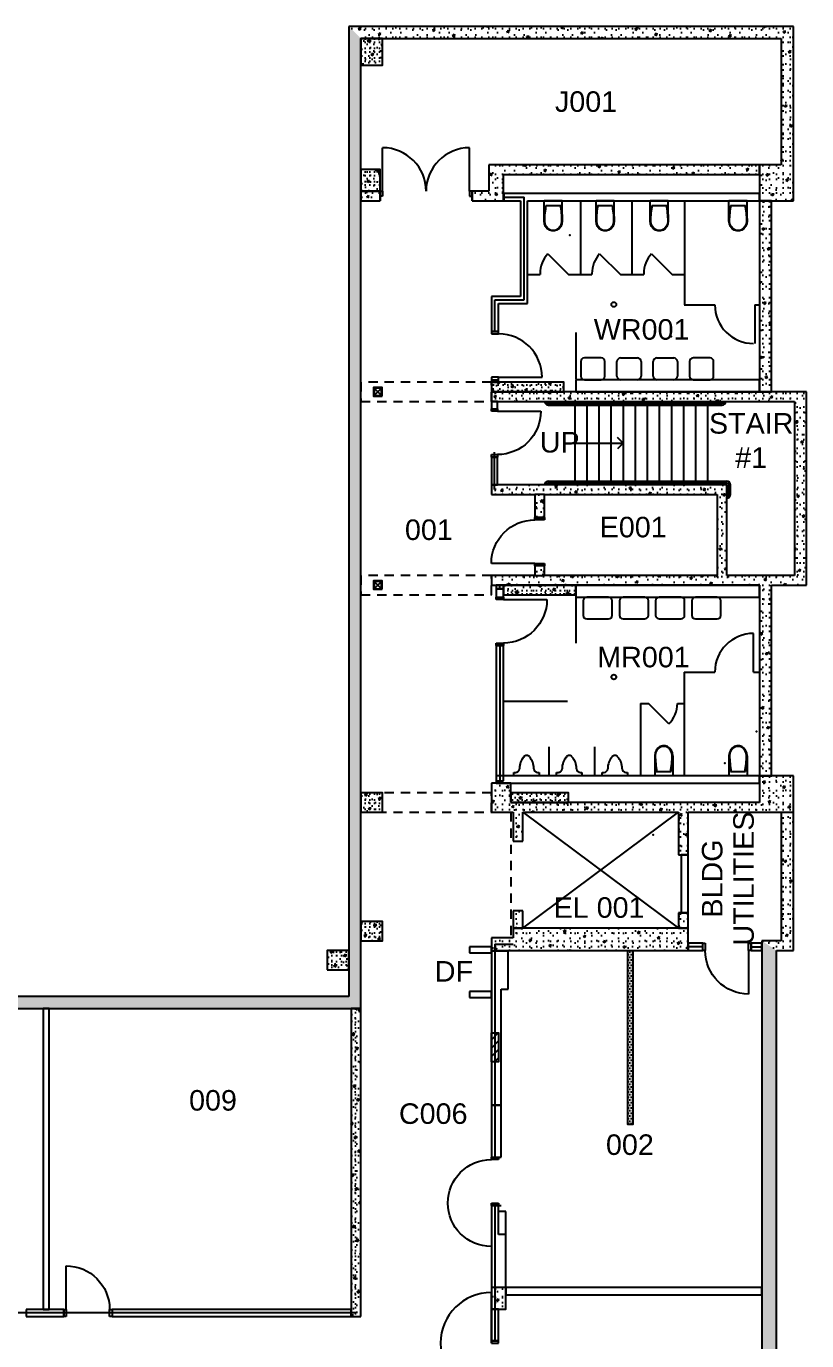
# Model space of a CAD drawing. Header units: inches. Extents: x -627 to 1539, y -487 to 1276.
# Drawn here: x 893 to 1539, y 188 to 1276 of the extents above; entities that cross this region are included whole.
import ezdxf

# ---------------------------------------------------------------- set-up
doc = ezdxf.new("R2010")
doc.units = ezdxf.units.IN
doc.header["$MEASUREMENT"] = 0
doc.linetypes.add('DASHED 2', pattern=[13.44, 7.68, -5.76])
doc.linetypes.add('HIDDEN', pattern=[5.76, 2.88, -2.88])
for name, color, linetype in [('A-DOOR', 4, 'Continuous'), ('A-DOOR-RPLC', 7, 'Continuous'), ('A-FEC', 7, 'Continuous'), ('A-FILL-RATINGS', 7, 'Continuous'), ('A-GLAZ', 3, 'Continuous'), ('A-PFLR-HRAL', 4, 'Continuous'), ('A-PFLR-NOTE', 3, 'Continuous'), ('A-PFLR-STRS', 4, 'Continuous'), ('A-ROOF-OTLN', 6, 'Continuous'), ('A-WALL', 5, 'Continuous'), ('A-WALL-PATT', 1, 'Continuous'), ('ArchiCAD', 7, 'Continuous'), ('P-PFIXT-NEW', 7, 'Continuous'), ('P-SANR-EQPM', 5, 'Continuous'), ('S-COLS', 6, 'Continuous'), ('S-COLS-NEW', 6, 'Continuous')]:
    doc.layers.add(name, color=color, linetype=linetype)
doc.styles.add('Arial', font='arial.ttf')
doc.linetypes.add('1 HR RATED', pattern='A,0,[1,BI-01.Shx,S=0.091429,R=0,X=0,Y=0],-14.4,0', length=14.4)
doc.linetypes.add('2 HR RATED', pattern='A,0,[2,BI-01.Shx,S=0.091429,R=0,X=0,Y=0],-14.4,0', length=14.4)
pattern_1 = [(45, (0, 0), (-14.4655, 14.4655), [1.9685, -9.84252]), (45, (-3.057, 11.409), (-14.4655, 14.4655), [1.9685, -9.84252]), (105, (0, 0), (19.76023, 5.29474), [1.9685, -9.84252]), (105, (8.352, 8.352), (19.76023, 5.29474), [1.9685, -9.84252]), (165, (1.392, 1.392), (5.29474, 19.76023), [1.9685, -9.84252]), (165, (9.744, 9.744), (5.29474, 19.76023), [1.9685, -9.84252]), (45, (-1.392, 1.392), (-2.783885, 2.783885), [0, -3.937008, 0, -5.905512]), (90, (-3e-16, 2.784), (-3.937008, 0), [0, -2.952756, 0, -4.92126])]
pattern_2 = [(45, (0, 0), (-20.8303, 20.8303), [1.84252, -15.16535]), (45, (-4.402, 16.428), (-20.8303, 20.8303), [1.84252, -15.16535]), (105, (0, 0), (28.45473, 7.6244), [1.84252, -15.16535]), (105, (12.026, 12.026), (28.45473, 7.6244), [1.84252, -15.16535]), (165, (1.303, 1.303), (7.6244, 28.45473), [1.84252, -15.16535]), (165, (13.33, 13.33), (7.6244, 28.45473), [1.84252, -15.16535]), (45, (-2.0044, 2.0044), (-4.008794, 4.008794), [0, -5.669291, 0, -8.503937]), (90, (-3e-16, 4.009), (-5.669291, 0), [0, -4.251969, 0, -7.086614])]
pattern_3 = [(45, (0, 0), (-6.681324, 6.681324), []), (45, (-1.336, 1.336), (-6.681324, 6.681324), []), (45, (-2.673, 2.673), (-6.681324, 6.681324), [])]

# ---------------------------------------------------------------- blocks, each defined once
blk = doc.blocks.new('D1 Metal_67')
at = {"color": 0, "linetype": 'ByBlock'}
for p, q in [((18, 0), (18, 36)), ((-18, 0), (-20, 0)), ((-20, 0), (-20, -8)), ((-18, -8), (-18, 0)), ((20, 0), (18, 0)), ((18, 0), (18, -8)), ((20, -8), (20, 0)), ((-20, -8), (-18, -8)), ((18, -8), (20, -8))]:
    blk.add_line(p, q, dxfattribs=at)
blk.add_arc((18, 0), 36, 90, 180, dxfattribs=at)
blk = doc.blocks.new('D1 Metal_172')
at = {"color": 0, "linetype": 'ByBlock'}
for p, q in [((-18, 0), (-20, 0)), ((-20, 0), (-20, -6)), ((-18, -6), (-18, 0)), ((20, 0), (18, 0)), ((18, 0), (18, -6)), ((18, 0), (54, 0)), ((20, -6), (20, 0)), ((-20, -6), (-18, -6)), ((18, -6), (20, -6))]:
    blk.add_line(p, q, dxfattribs=at)
blk.add_arc((18, 0), 36, 0, 180, dxfattribs=at)
blk = doc.blocks.new('D1 Metal_173')
at = {"color": 0, "linetype": 'ByBlock'}
for p, q in [((18, 0), (18, 36)), ((-18, 0), (-20, 0)), ((-20, 0), (-20, -6)), ((-18, -6), (-18, 0)), ((20, 0), (18, 0)), ((18, 0), (18, -6)), ((20, -6), (20, 0)), ((-20, -6), (-18, -6)), ((18, -6), (20, -6))]:
    blk.add_line(p, q, dxfattribs=at)
blk.add_arc((18, 0), 36, 90, 180, dxfattribs=at)
blk = doc.blocks.new('D1 Metal_367')
at = {"color": 0, "linetype": 'ByBlock'}
for p, q in [((18, 0), (18, 36)), ((-18, 0), (-20, 0)), ((-20, 0), (-20, -5)), ((-18, -5), (-18, 0)), ((20, 0), (18, 0)), ((18, 0), (18, -5)), ((20, -5), (20, 0)), ((-20, -5), (-18, -5)), ((18, -5), (20, -5))]:
    blk.add_line(p, q, dxfattribs=at)
blk.add_arc((18, 0), 36, 90, 180, dxfattribs=at)
blk = doc.blocks.new('D1 Metal_243')
at = {"color": 0, "linetype": 'ByBlock'}
for p, q in [((-21, 0), (-23, 0)), ((-23, 0), (-23, -6)), ((-21, -6), (-21, 0)), ((23, 0), (21, 0)), ((21, 0), (21, -6)), ((21, 0), (63, 0)), ((23, -6), (23, 0)), ((-23, -6), (-21, -6)), ((21, -6), (23, -6))]:
    blk.add_line(p, q, dxfattribs=at)
blk.add_arc((21, 0), 42, 0, 180, dxfattribs=at)
blk = doc.blocks.new('D2 Metal_366')
at = {"color": 0, "linetype": 'ByBlock'}
for p, q in [((-36, 0), (-36, 36)), ((36, 0), (36, 36)), ((-38, 0), (-36, 0)), ((-38, -4), (-38, 0)), ((-36, 0), (-36, -4)), ((38, 0), (36, 0)), ((36, 0), (36, -4)), ((38, -4), (38, 0)), ((-36, -4), (-38, -4)), ((36, -4), (38, -4))]:
    blk.add_line(p, q, dxfattribs=at)
for centre, start, end in [((-36, 0), 0, 90), ((36, 0), 90, 180)]:
    blk.add_arc(centre, 36, start, end, dxfattribs=at)
blk = doc.blocks.new('D1 Metal_368')
at = {"color": 0, "linetype": 'ByBlock'}
for p, q in [((18, 0), (18, 36)), ((-18, 0), (-20, 0)), ((-20, 0), (-20, -6)), ((-18, -6), (-18, 0)), ((20, 0), (18, 0)), ((18, 0), (18, -6)), ((20, -6), (20, 0)), ((-20, -6), (-18, -6)), ((18, -6), (20, -6))]:
    blk.add_line(p, q, dxfattribs=at)
blk.add_arc((18, 0), 36, 90, 180, dxfattribs=at)
blk = doc.blocks.new('D1 Metal_371')
at = {"color": 0, "linetype": 'ByBlock'}
for p, q in [((18, 0), (18, 36)), ((-18, 0), (-20, 0)), ((-20, 0), (-20, -6)), ((-18, -6), (-18, 0)), ((20, 0), (18, 0)), ((18, 0), (18, -6)), ((20, -6), (20, 0)), ((-20, -6), (-18, -6)), ((18, -6), (20, -6))]:
    blk.add_line(p, q, dxfattribs=at)
blk.add_arc((18, 0), 36, 90, 180, dxfattribs=at)
blk = doc.blocks.new('D1 Metal_382')
at = {"color": 0, "linetype": 'ByBlock'}
for p, q in [((18, 0), (18, 36)), ((-18, 0), (-20, 0)), ((-20, 0), (-20, -6)), ((-18, -6), (-18, 0)), ((20, 0), (18, 0)), ((18, 0), (18, -6)), ((20, -6), (20, 0)), ((-20, -6), (-18, -6)), ((18, -6), (20, -6))]:
    blk.add_line(p, q, dxfattribs=at)
blk.add_arc((18, 0), 36, 90, 180, dxfattribs=at)
blk = doc.blocks.new('WC 1 Symb_1074')
at = {"layer": 'P-PFIXT-NEW', "color": 0, "linetype": 'ByBlock'}
for p, q in [((0, 0), (0, 15)), ((16.8, 15), (0, 15)), ((3.7, 13.7), (3.7, 1.3)), ((16.8, 0), (0, 0))]:
    blk.add_line(p, q, dxfattribs=at)
for points in [[(16.8, 15), (15.1, 15), (13.5, 14.9), (11.8, 14.8), (10.2, 14.6), (8.6, 14.5), (6.9, 14.2), (5.3, 14), (3.7, 13.7)], [(16.8, 14.5), (15.2, 14.5), (13.5, 14.4), (11.8, 14.3), (10.2, 14.1), (8.6, 14), (6.9, 13.7), (5.3, 13.5), (3.7, 13.2)], [(16.7, 0.5), (19.1, 0.8), (21.2, 1.8), (23, 3.3), (24.1, 5.3), (24.5, 7.4), (24.1, 9.6), (23, 11.6), (21.3, 13.2), (19.2, 14.2), (16.8, 14.5)], [(16.8, 0), (19.1, 0.3), (21.2, 1.2), (23, 2.6), (24.3, 4.4), (24.9, 6.4), (24.9, 8.6), (24.3, 10.6), (23, 12.4), (21.2, 13.8), (19.1, 14.7), (16.8, 15)], [(3.7, 1.8), (5.3, 1.5), (6.9, 1.3), (8.6, 1), (10.2, 0.9), (11.8, 0.7), (13.5, 0.6), (15.2, 0.5), (16.8, 0.5)], [(3.7, 1.3), (5.3, 1), (6.9, 0.8), (8.6, 0.5), (10.2, 0.4), (11.8, 0.2), (13.5, 0.1), (15.1, 0), (16.8, 0)]]:
    blk.add_lwpolyline(points, dxfattribs=at)
blk = doc.blocks.new('WC 1 Symb_1078')
at = {"layer": 'P-PFIXT-NEW', "color": 0, "linetype": 'ByBlock'}
for p, q in [((0, 0), (0, 15)), ((16.8, 15), (0, 15)), ((3.7, 13.7), (3.7, 1.3)), ((16.8, 0), (0, 0))]:
    blk.add_line(p, q, dxfattribs=at)
for points in [[(16.8, 15), (15.1, 15), (13.5, 14.9), (11.8, 14.8), (10.2, 14.6), (8.6, 14.5), (6.9, 14.2), (5.3, 14), (3.7, 13.7)], [(16.8, 14.5), (15.2, 14.5), (13.5, 14.4), (11.8, 14.3), (10.2, 14.1), (8.6, 14), (6.9, 13.7), (5.3, 13.5), (3.7, 13.2)], [(16.7, 0.5), (19.1, 0.8), (21.2, 1.8), (23, 3.3), (24.1, 5.3), (24.5, 7.4), (24.1, 9.6), (23, 11.6), (21.3, 13.2), (19.2, 14.2), (16.8, 14.5)], [(16.8, 0), (19.1, 0.3), (21.2, 1.2), (23, 2.6), (24.3, 4.4), (24.9, 6.4), (24.9, 8.6), (24.3, 10.6), (23, 12.4), (21.2, 13.8), (19.1, 14.7), (16.8, 15)], [(3.7, 1.8), (5.3, 1.5), (6.9, 1.3), (8.6, 1), (10.2, 0.9), (11.8, 0.7), (13.5, 0.6), (15.2, 0.5), (16.8, 0.5)], [(3.7, 1.3), (5.3, 1), (6.9, 0.8), (8.6, 0.5), (10.2, 0.4), (11.8, 0.2), (13.5, 0.1), (15.1, 0), (16.8, 0)]]:
    blk.add_lwpolyline(points, dxfattribs=at)

msp = doc.modelspace()

# ---------------------------------------------------------------- hatches: boundary and pattern name
at = {"layer": 'A-WALL-PATT'}
h = msp.add_hatch(dxfattribs=at)
h.set_pattern_fill('LIGHTWEIGHT_CONCRETE', color=256, style=0, pattern_type=2)
h.set_pattern_definition(pattern_2)
h.paths.add_polyline_path([(1169.7, 1265.8), (1517.7, 1265.8), (1527.7, 1275.8), (1159.7, 1275.8)], flags=0)
h = msp.add_hatch(dxfattribs=at)
h.set_pattern_fill('LIGHTWEIGHT_CONCRETE', color=256, style=0, pattern_type=2)
h.set_pattern_definition(pattern_2)
h.paths.add_polyline_path([(1169.7, 462.8), (1169.7, 1265.8), (1159.7, 1275.8), (1159.7, 472.8)], flags=0)
h = msp.add_hatch(dxfattribs=at)
h.set_pattern_fill('LIGHTWEIGHT_CONCRETE', color=256, style=0, pattern_type=2)
h.set_pattern_definition(pattern_2)
h.paths.add_polyline_path([(1517.7, 1265.8), (1517.7, 1161.3), (1527.7, 1161.3), (1527.7, 1275.8)], flags=0)
h = msp.add_hatch(dxfattribs=at)
h.set_pattern_fill('STRUCTURAL_CONCRETE', color=256, style=0, pattern_type=2)
h.set_pattern_definition(pattern_1)
h.paths.add_polyline_path([(1169.7, 1243.8), (1187.7, 1243.8), (1187.7, 1265.8), (1169.7, 1265.8)], flags=0)
h = msp.add_hatch(dxfattribs=at)
h.set_pattern_fill('STRUCTURAL_CONCRETE', color=256, style=0, pattern_type=2)
h.set_pattern_definition(pattern_1)
h.paths.add_polyline_path([(1169.7, 1157.3), (1169.7, 1139.3), (1185.7, 1139.3), (1185.7, 1157.3)], flags=0)
h = msp.add_hatch(dxfattribs=at)
h.set_pattern_fill('LIGHTWEIGHT_CONCRETE', color=256, style=0, pattern_type=2)
h.set_pattern_definition(pattern_2)
h.paths.add_polyline_path([(1287.7, 1153.3), (1499.7, 1153.3), (1499.7, 1161.3), (1275.7, 1161.3)], flags=0)
h = msp.add_hatch(dxfattribs=at)
h.set_pattern_fill('LIGHTWEIGHT_CONCRETE', color=256, style=0, pattern_type=2)
h.set_pattern_definition(pattern_2)
h.paths.add_polyline_path([(1275.7, 1161.3), (1275.7, 1139.3), (1287.7, 1139.3), (1287.7, 1153.3)], flags=0)
h = msp.add_hatch(dxfattribs=at)
h.set_pattern_fill('LIGHTWEIGHT_CONCRETE', color=256, style=0, pattern_type=2)
h.set_pattern_definition(pattern_2)
h.paths.add_polyline_path([(1499.7, 1161.3), (1499.7, 1131.3), (1527.7, 1131.3), (1527.7, 1161.3)], flags=0)
h = msp.add_hatch(dxfattribs=at)
h.set_pattern_fill('LIGHTWEIGHT_CONCRETE', color=256, style=0, pattern_type=2)
h.set_pattern_definition(pattern_2)
h.paths.add_polyline_path([(1169.7, 1131.3), (1185.7, 1131.3), (1185.7, 1139.3), (1169.7, 1139.3)], flags=0)
h = msp.add_hatch(dxfattribs=at)
h.set_pattern_fill('LIGHTWEIGHT_CONCRETE', color=256, style=0, pattern_type=2)
h.set_pattern_definition(pattern_2)
h.paths.add_polyline_path([(1261.7, 1131.3), (1287.7, 1131.3), (1287.7, 1139.3), (1261.7, 1139.3)], flags=0)
h = msp.add_hatch(dxfattribs=at)
h.set_pattern_fill('LIGHTWEIGHT_CONCRETE', color=256, style=0, pattern_type=2)
h.set_pattern_definition(pattern_2)
h.paths.add_polyline_path([(1499.7, 1131.3), (1499.7, 973.3), (1509.7, 973.3), (1509.7, 1131.3)], flags=0)
h = msp.add_hatch(dxfattribs=at)
h.set_pattern_fill('STRUCTURAL_CONCRETE', color=256, style=0, pattern_type=2)
h.set_pattern_definition(pattern_1)
h.paths.add_polyline_path([(1277.7, 973.3), (1337.7, 973.3), (1337.7, 981.3), (1277.7, 981.3)], flags=0)
h = msp.add_hatch(dxfattribs=at)
h.set_pattern_fill('LIGHTWEIGHT_CONCRETE', color=256, style=0, pattern_type=2)
h.set_pattern_definition(pattern_2)
h.paths.add_polyline_path([(1277.7, 965.3), (1528.7, 965.3), (1538.7, 973.3), (1277.7, 973.3)], flags=0)
h = msp.add_hatch(dxfattribs=at)
h.set_pattern_fill('LIGHTWEIGHT_CONCRETE', color=256, style=0, pattern_type=2)
h.set_pattern_definition(pattern_2)
h.paths.add_polyline_path([(1528.7, 965.3), (1528.7, 821.3), (1538.7, 821.3), (1538.7, 973.3)], flags=0)
h = msp.add_hatch(dxfattribs=at)
h.set_pattern_fill('LIGHTWEIGHT_CONCRETE', color=256, style=0, pattern_type=2)
h.set_pattern_definition(pattern_2)
h.paths.add_polyline_path([(1472.7, 896.3), (1277.7, 896.3), (1277.7, 888.3), (1464.7, 888.3)], flags=0)
h = msp.add_hatch(dxfattribs=at)
h.set_pattern_fill('LIGHTWEIGHT_CONCRETE', color=256, style=0, pattern_type=2)
h.set_pattern_definition(pattern_2)
h.paths.add_polyline_path([(1472.7, 821.3), (1472.7, 896.3), (1464.7, 888.3), (1464.7, 821.3)], flags=0)
h = msp.add_hatch(dxfattribs=at)
h.set_pattern_fill('LIGHTWEIGHT_CONCRETE', color=256, style=0, pattern_type=2)
h.set_pattern_definition(pattern_2)
h.paths.add_polyline_path([(1313.7, 888.3), (1313.7, 869.3), (1321.7, 869.3), (1321.7, 888.3)], flags=0)
h = msp.add_hatch(dxfattribs=at)
h.set_pattern_fill('LIGHTWEIGHT_CONCRETE', color=256, style=0, pattern_type=2)
h.set_pattern_definition(pattern_2)
h.paths.add_polyline_path([(1313.7, 829.3), (1313.7, 821.3), (1321.7, 821.3), (1321.7, 829.3)], flags=0)
h = msp.add_hatch(dxfattribs=at)
h.set_pattern_fill('LIGHTWEIGHT_CONCRETE', color=256, style=0, pattern_type=2)
h.set_pattern_definition(pattern_2)
h.paths.add_polyline_path([(1538.7, 821.3), (1277.7, 821.3), (1277.7, 813.3), (1538.7, 813.3)], flags=0)
h = msp.add_hatch(dxfattribs=at)
h.set_pattern_fill('STRUCTURAL_CONCRETE', color=256, style=0, pattern_type=2)
h.set_pattern_definition(pattern_1)
h.paths.add_polyline_path([(1287.7, 805.3), (1347.7, 805.3), (1347.7, 813.3), (1287.7, 813.3)], flags=0)
h = msp.add_hatch(dxfattribs=at)
h.set_pattern_fill('LIGHTWEIGHT_CONCRETE', color=256, style=0, pattern_type=2)
h.set_pattern_definition(pattern_2)
h.paths.add_polyline_path([(1499.7, 813.3), (1499.7, 655.3), (1509.7, 655.3), (1509.7, 813.3)], flags=0)
h = msp.add_hatch(dxfattribs=at)
h.set_pattern_fill('LIGHTWEIGHT_CONCRETE', color=256, style=0, pattern_type=2)
h.set_pattern_definition(pattern_2)
h.paths.add_polyline_path([(1499.7, 655.3), (1499.7, 625.3), (1527.7, 625.3), (1527.7, 655.3)], flags=0)
h = msp.add_hatch(dxfattribs=at)
h.set_pattern_fill('LIGHTWEIGHT_CONCRETE', color=256, style=0, pattern_type=2)
h.set_pattern_definition(pattern_2)
h.paths.add_polyline_path([(1277.7, 649.3), (1277.7, 625.3), (1293.7, 625.3), (1293.7, 649.3)], flags=0)
h = msp.add_hatch(dxfattribs=at)
h.set_pattern_fill('STRUCTURAL_CONCRETE', color=256, style=0, pattern_type=2)
h.set_pattern_definition(pattern_1)
h.paths.add_polyline_path([(1169.7, 625.3), (1187.7, 625.3), (1187.7, 641.3), (1169.7, 641.3)], flags=0)
h = msp.add_hatch(dxfattribs=at)
h.set_pattern_fill('STRUCTURAL_CONCRETE', color=256, style=0, pattern_type=2)
h.set_pattern_definition(pattern_1)
h.paths.add_polyline_path([(1293.7, 633.3), (1341.7, 633.3), (1341.7, 641.3), (1293.7, 641.3)], flags=0)
h = msp.add_hatch(dxfattribs=at)
h.set_pattern_fill('LIGHTWEIGHT_CONCRETE', color=256, style=0, pattern_type=2)
h.set_pattern_definition(pattern_2)
h.paths.add_polyline_path([(1499.7, 633.3), (1293.7, 633.3), (1293.7, 625.3), (1499.7, 625.3)], flags=0)
h = msp.add_hatch(dxfattribs=at)
h.set_pattern_fill('LIGHTWEIGHT_CONCRETE', color=256, style=0, pattern_type=2)
h.set_pattern_definition(pattern_2)
h.paths.add_polyline_path([(1295.7, 625.3), (1295.7, 601.3), (1303.7, 601.3), (1303.7, 625.3)], flags=0)
h = msp.add_hatch(dxfattribs=at)
h.set_pattern_fill('LIGHTWEIGHT_CONCRETE', color=256, style=0, pattern_type=2)
h.set_pattern_definition(pattern_2)
h.paths.add_polyline_path([(1432.7, 625.3), (1432.7, 590), (1440.7, 590), (1440.7, 625.3)], flags=0)
h = msp.add_hatch(dxfattribs=at)
h.set_pattern_fill('LIGHTWEIGHT_CONCRETE', color=256, style=0, pattern_type=2)
h.set_pattern_definition(pattern_2)
h.paths.add_polyline_path([(1517.7, 625.3), (1517.7, 518.8), (1527.7, 518.8), (1527.7, 625.3)], flags=0)
h = msp.add_hatch(dxfattribs=at)
h.set_pattern_fill('STRUCTURAL_CONCRETE', color=256, style=0, pattern_type=2)
h.set_pattern_definition(pattern_1)
h.paths.add_polyline_path([(1169.7, 518.8), (1187.7, 518.8), (1187.7, 534.8), (1169.7, 534.8)], flags=0)
h = msp.add_hatch(dxfattribs=at)
h.set_pattern_fill('LIGHTWEIGHT_CONCRETE', color=256, style=0, pattern_type=2)
h.set_pattern_definition(pattern_2)
h.paths.add_polyline_path([(1295.7, 543.8), (1295.7, 529.3), (1303.7, 529.3), (1303.7, 543.8)], flags=0)
h = msp.add_hatch(dxfattribs=at)
h.set_pattern_fill('LIGHTWEIGHT_CONCRETE', color=256, style=0, pattern_type=2)
h.set_pattern_definition(pattern_2)
h.paths.add_polyline_path([(1432.7, 542), (1432.7, 529.3), (1440.7, 529.3), (1440.7, 542)], flags=0)
h = msp.add_hatch(dxfattribs=at)
h.set_pattern_fill('LIGHTWEIGHT_CONCRETE', color=256, style=0, pattern_type=2)
h.set_pattern_definition(pattern_2)
h.paths.add_polyline_path([(1440.7, 529.3), (1295.7, 529.3), (1295.7, 510.8), (1440.7, 510.8)], flags=0)
h = msp.add_hatch(dxfattribs=at)
h.set_pattern_fill('LIGHTWEIGHT_CONCRETE', color=256, style=0, pattern_type=2)
h.set_pattern_definition(pattern_2)
h.paths.add_polyline_path([(1295.7, 521.3), (1277.7, 521.3), (1277.7, 510.8), (1295.7, 510.8)], flags=0)
h = msp.add_hatch(dxfattribs=at)
h.set_pattern_fill('LIGHTWEIGHT_CONCRETE', color=256, style=0, pattern_type=2)
h.set_pattern_definition(pattern_2)
h.paths.add_polyline_path([(1527.7, 518.8), (1501.7, 518.8), (1513.7, 510.8), (1527.7, 510.8)], flags=0)
h = msp.add_hatch(dxfattribs=at)
h.set_pattern_fill('LIGHTWEIGHT_CONCRETE', color=256, style=0, pattern_type=2)
h.set_pattern_definition(pattern_2)
h.paths.add_polyline_path([(1501.7, 518.8), (1501.7, -377.2), (1513.7, -377.2), (1513.7, 510.8)], flags=0)
h = msp.add_hatch(dxfattribs=at)
h.set_pattern_fill('STRUCTURAL_CONCRETE', color=256, style=0, pattern_type=2)
h.set_pattern_definition(pattern_1)
h.paths.add_polyline_path([(1141.7, 494.8), (1159.7, 494.8), (1159.7, 510.8), (1141.7, 510.8)], flags=0)
h = msp.add_hatch(dxfattribs=at)
h.set_pattern_fill('DOTS', color=256, style=0, pattern_type=2)
h.set_pattern_definition([(0, (0, 0), (1.09375, 2.1875), [0, -2.1875])])
h.paths.add_polyline_path([(1394.7, 510.8), (1390.7, 510.8), (1390.7, 366.8), (1394.7, 366.8)], flags=0)
h = msp.add_hatch(dxfattribs=at)
h.set_pattern_fill('LIGHTWEIGHT_CONCRETE', color=256, style=0, pattern_type=2)
h.set_pattern_definition(pattern_2)
h.paths.add_polyline_path([(523.7, 462.8), (1169.7, 462.8), (1159.7, 472.8), (523.7, 472.8)], flags=0)
h = msp.add_hatch(dxfattribs=at)
h.set_pattern_fill('STRUCTURAL_CONCRETE', color=256, style=0, pattern_type=2)
h.set_pattern_definition(pattern_1)
h.paths.add_polyline_path([(1161.7, 462.8), (1161.7, 207.8), (1169.7, 207.8), (1169.7, 462.8)], flags=0)
h = msp.add_hatch(dxfattribs=at)
h.set_pattern_fill('COMMON_BRICK', color=256, style=0, pattern_type=2)
h.set_pattern_definition([(45, (0, 0), (-3.474288, 3.474288), [])])
h.paths.add_polyline_path([(1277.7, 442.6), (1283.7, 442.6), (1283.7, 418.6), (1277.7, 418.6)])
h = msp.add_hatch(dxfattribs=at)
h.set_pattern_fill('LIGHTWEIGHT_CONCRETE', color=256, style=0, pattern_type=2)
h.set_pattern_definition(pattern_2)
h.paths.add_polyline_path([(1289.7, 231.9), (1277.7, 231.9), (1277.7, 213.9), (1289.7, 213.9)], flags=0)
at = {"layer": 'S-COLS-NEW'}
h = msp.add_hatch(dxfattribs=at)
h.set_pattern_fill('ALUMINUM', color=256, style=0, pattern_type=2)
h.set_pattern_definition(pattern_3)
h.paths.add_polyline_path([(1187.2, 969.8), (1187.2, 976.8), (1180.2, 976.8), (1180.2, 969.8)], flags=0)
h.paths.add_polyline_path([(1186.7, 970.3), (1180.7, 970.3), (1180.7, 976.3), (1186.7, 976.3)], flags=0)
h = msp.add_hatch(dxfattribs=at)
h.set_pattern_fill('ALUMINUM', color=256, style=0, pattern_type=2)
h.set_pattern_definition(pattern_3)
h.paths.add_polyline_path([(1187.2, 809.8), (1187.2, 816.8), (1180.2, 816.8), (1180.2, 809.8)], flags=0)
h.paths.add_polyline_path([(1186.7, 810.3), (1180.7, 810.3), (1180.7, 816.3), (1186.7, 816.3)], flags=0)

# ---------------------------------------------------------------- linework, layer by layer
at = {"linetype": 'Continuous'}
for p, q in [((1303.7, 625.3), (1432.7, 529.3)), ((1303.7, 529.3), (1432.7, 625.3))]:
    msp.add_line(p, q, dxfattribs=at)
at = {"layer": 'A-DOOR-RPLC', "linetype": 'Continuous'}
msp.add_line((1321.7, 869.3), (1313.7, 869.3), dxfattribs=at)
at = {"layer": 'A-FEC', "linetype": 'Continuous'}
msp.add_lwpolyline([(1277.7, 442.6), (1283.7, 442.6), (1283.7, 418.6), (1277.7, 418.6)], close=True, dxfattribs=at)
at = {"layer": 'A-FILL-RATINGS', "linetype": '1 HR RATED'}
for p, q in [((1284.7, 810.2), (1284.7, 813.3)), ((1165.8, 210.8), (1143.7, 210.8))]:
    msp.add_line(p, q, dxfattribs=at)
at = {"layer": 'A-GLAZ', "linetype": 'Continuous'}
msp.add_lwpolyline([(1394.7, 510.8), (1394.7, 366.8), (1390.7, 366.8), (1390.7, 510.8)], close=True, dxfattribs=at)
at = {"layer": 'A-PFLR-HRAL', "linetype": 'Continuous'}
for p, q in [((1324.8, 963.8), (1468.7, 963.8)), ((1324.8, 962.3), (1468.7, 962.3)), ((1324.8, 899.3), (1472.7, 899.3)), ((1324.8, 897.8), (1472.7, 897.8)), ((1474.2, 888.3), (1474.2, 896.3)), ((1475.7, 888.3), (1475.7, 896.3))]:
    msp.add_line(p, q, dxfattribs=at)
for centre, radius, start, end in [((1324.8, 965.4), 3, 180, 270), ((1324.8, 965.4), 1.5, 180, 270), ((1468.7, 965.3), 3, 270, 0), ((1468.7, 965.3), 1.5, 270, 0), ((1324.8, 896.3), 3, 90, 180), ((1324.8, 896.3), 1.5, 90, 180), ((1472.7, 896.3), 3, 0, 90), ((1472.7, 896.3), 1.5, 0, 90), ((1472.7, 888.3), 1.5, 270, 0), ((1472.7, 888.3), 3, 270, 0)]:
    msp.add_arc(centre, radius, start, end, dxfattribs=at)
at = {"layer": 'A-PFLR-NOTE', "linetype": 'Continuous'}
for p, q in [((1346.7, 930.8), (1386.7, 930.8)), ((1386.7, 930.8), (1382.1, 935.5)), ((1386.7, 930.8), (1382.1, 926.2))]:
    msp.add_line(p, q, dxfattribs=at)
at = {"layer": 'A-PFLR-STRS', "linetype": 'Continuous'}
for p, q in [((1346.7, 965.3), (1346.7, 896.3)), ((1356.7, 965.3), (1356.7, 896.3)), ((1366.7, 965.3), (1366.7, 896.3)), ((1376.7, 965.3), (1376.7, 896.3)), ((1386.7, 965.3), (1386.7, 896.3)), ((1396.7, 965.3), (1396.7, 896.3)), ((1406.7, 965.3), (1406.7, 896.3)), ((1416.7, 965.3), (1416.7, 896.3)), ((1426.7, 965.3), (1426.7, 896.3)), ((1436.7, 965.3), (1436.7, 896.3)), ((1446.7, 965.3), (1446.7, 896.3)), ((1456.7, 965.3), (1456.7, 896.3))]:
    msp.add_line(p, q, dxfattribs=at)
at = {"layer": 'A-ROOF-OTLN', "linetype": 'DASHED 2'}
for p, q in [((1277.7, 981.3), (1169.7, 981.3)), ((1169.7, 965.3), (1277.7, 965.3)), ((1277.7, 821.3), (1169.7, 821.3)), ((1169.7, 805.3), (1277.7, 805.3)), ((1277.7, 641.3), (1169.7, 641.3)), ((1169.7, 625.3), (1277.7, 625.3)), ((1293.7, 625.3), (1293.7, 521.3))]:
    msp.add_line(p, q, dxfattribs=at)
at = {"layer": 'A-WALL', "linetype": 'Continuous'}
for p, q in [((1527.7, 1275.8), (1159.7, 1275.8)), ((1159.7, 1275.8), (1159.7, 472.8)), ((1527.7, 1161.3), (1527.7, 1275.8)), ((1169.7, 1265.8), (1517.7, 1265.8)), ((1169.7, 462.8), (1169.7, 1265.8)), ((1517.7, 1265.8), (1517.7, 1161.3)), ((1499.7, 1161.3), (1275.7, 1161.3)), ((1275.7, 1161.3), (1275.7, 1139.3)), ((1287.7, 1153.3), (1499.7, 1153.3)), ((1287.7, 1139.3), (1287.7, 1153.3)), ((1499.7, 1153.3), (1499.7, 1161.3)), ((1499.7, 1161.3), (1499.7, 1131.3)), ((1517.7, 1161.3), (1499.7, 1161.3)), ((1527.7, 1131.3), (1527.7, 1161.3)), ((1185.7, 1139.3), (1169.7, 1139.3)), ((1169.7, 1139.3), (1169.7, 1131.3)), ((1185.7, 1139.3), (1185.7, 1131.3)), ((1185.7, 1131.3), (1185.7, 1139.3)), ((1261.7, 1131.3), (1261.7, 1139.3)), ((1275.7, 1139.3), (1261.7, 1139.3)), ((1261.7, 1139.3), (1261.7, 1131.3)), ((1287.7, 1131.3), (1287.7, 1139.3)), ((1499.7, 1137.3), (1288.1, 1137.3)), ((1288.1, 1137.3), (1288.1, 1131.3)), ((1499.7, 1131.3), (1499.7, 1137.3)), ((1169.7, 1131.3), (1185.7, 1131.3)), ((1261.7, 1131.3), (1287.7, 1131.3)), ((1288.1, 1131.3), (1301.7, 1131.3)), ((1301.7, 1131.3), (1301.7, 1052.3)), ((1307.7, 1046.3), (1307.7, 1131.3)), ((1307.7, 1131.3), (1499.7, 1131.3)), ((1499.7, 1131.3), (1527.7, 1131.3)), ((1499.7, 1131.3), (1499.7, 973.3)), ((1509.7, 1131.3), (1499.7, 1131.3)), ((1509.7, 973.3), (1509.7, 1131.3)), ((1301.7, 1052.3), (1277.7, 1052.3)), ((1277.7, 1052.3), (1277.7, 1023.3)), ((1283.7, 1046.3), (1307.7, 1046.3)), ((1283.7, 1023.3), (1283.7, 1046.3)), ((1277.7, 1023.3), (1283.7, 1023.3)), ((1283.7, 1023.3), (1277.7, 1023.3)), ((1499.7, 993.4), (1499.7, 973.3)), ((1499.7, 993.4), (1499.7, 983.7)), ((1277.7, 983.3), (1283.7, 983.3)), ((1277.7, 983.3), (1277.7, 981.3)), ((1277.7, 981.3), (1283.7, 981.3)), ((1283.7, 981.3), (1283.7, 983.3)), ((1499.7, 983.3), (1347.7, 983.3)), ((1347.7, 983.3), (1347.7, 973.3)), ((1499.7, 973.3), (1499.7, 983.3)), ((1538.7, 973.3), (1277.7, 973.3)), ((1277.7, 973.3), (1277.7, 965.3)), ((1347.7, 973.3), (1499.7, 973.3)), ((1499.7, 973.3), (1509.7, 973.3)), ((1538.7, 821.3), (1538.7, 973.3)), ((1277.7, 965.3), (1528.7, 965.3)), ((1277.7, 965.2), (1277.7, 959.3)), ((1282.7, 965.2), (1277.7, 965.2)), ((1277.7, 959.3), (1282.7, 959.3)), ((1282.7, 959.3), (1282.7, 965.2)), ((1528.7, 965.3), (1528.7, 821.3)), ((1277.7, 919.3), (1282.7, 919.3)), ((1277.7, 919.3), (1277.7, 896.3)), ((1282.7, 896.3), (1282.7, 919.3)), ((1277.7, 896.3), (1282.7, 896.3)), ((1472.7, 896.3), (1277.7, 896.3)), ((1277.7, 896.3), (1277.7, 888.3)), ((1472.7, 821.3), (1472.7, 896.3)), ((1277.7, 888.3), (1313.7, 888.3)), ((1321.7, 888.3), (1313.7, 888.3)), ((1313.7, 888.3), (1313.7, 869.3)), ((1313.7, 888.3), (1313.7, 869.3)), ((1321.7, 869.3), (1321.7, 888.3)), ((1321.7, 888.3), (1464.7, 888.3)), ((1321.7, 869.3), (1321.7, 888.3)), ((1464.7, 888.3), (1464.7, 821.3)), ((1321.7, 869.3), (1313.7, 869.3)), ((1313.7, 869.3), (1321.7, 869.3)), ((1321.7, 829.3), (1313.7, 829.3)), ((1313.7, 829.3), (1313.7, 821.3)), ((1313.7, 829.3), (1313.7, 821.3)), ((1321.7, 829.3), (1313.7, 829.3)), ((1321.7, 821.3), (1321.7, 829.3)), ((1321.7, 821.3), (1321.7, 829.3)), ((1313.7, 821.3), (1277.7, 821.3)), ((1277.7, 821.3), (1277.7, 813.3)), ((1313.7, 821.3), (1321.7, 821.3)), ((1464.7, 821.3), (1321.7, 821.3)), ((1528.7, 821.3), (1472.7, 821.3)), ((1538.7, 813.3), (1538.7, 821.3)), ((1277.7, 813.3), (1499.7, 813.3)), ((1281.7, 813.3), (1281.7, 810.2)), ((1287.7, 813.3), (1281.7, 813.3)), ((1281.7, 810.2), (1287.7, 810.2)), ((1281.7, 810.2), (1281.7, 803.3)), ((1287.7, 810.2), (1281.7, 810.2)), ((1287.7, 810.2), (1287.7, 813.3)), ((1287.7, 803.3), (1287.7, 810.2)), ((1499.7, 813.3), (1347.7, 813.3)), ((1347.7, 813.3), (1347.7, 803.3)), ((1499.7, 813.3), (1499.7, 655.3)), ((1499.7, 803.3), (1499.7, 813.3)), ((1509.7, 813.3), (1538.7, 813.3)), ((1509.7, 655.3), (1509.7, 813.3)), ((1281.7, 803.3), (1287.7, 803.3)), ((1281.7, 763.3), (1287.7, 763.3)), ((1281.7, 763.3), (1281.7, 651.3)), ((1287.7, 763.3), (1281.7, 763.3)), ((1287.7, 651.3), (1287.7, 763.3)), ((1499.7, 655.3), (1281.7, 655.3)), ((1281.7, 655.3), (1281.7, 649.3)), ((1293.7, 655.3), (1287.7, 655.3)), ((1499.7, 649.3), (1499.7, 655.3)), ((1499.7, 655.3), (1499.7, 633.3)), ((1527.7, 655.3), (1499.7, 655.3)), ((1499.7, 655.3), (1509.7, 655.3)), ((1527.7, 625.3), (1527.7, 655.3)), ((1277.7, 649.3), (1277.7, 625.3)), ((1293.7, 649.3), (1277.7, 649.3)), ((1281.7, 651.3), (1287.7, 651.3)), ((1281.7, 649.3), (1499.7, 649.3)), ((1293.7, 633.3), (1293.7, 649.3)), ((1499.7, 633.3), (1293.7, 633.3)), ((1277.7, 625.3), (1293.7, 625.3)), ((1293.7, 625.3), (1295.7, 625.3)), ((1295.7, 625.3), (1295.7, 601.3)), ((1303.7, 601.3), (1303.7, 625.3)), ((1303.7, 625.3), (1432.7, 625.3)), ((1432.7, 625.3), (1432.7, 590)), ((1440.7, 625.3), (1499.7, 625.3)), ((1440.7, 590), (1440.7, 625.3)), ((1499.7, 625.3), (1527.7, 625.3)), ((1517.7, 625.3), (1517.7, 518.8)), ((1527.7, 518.8), (1527.7, 625.3)), ((1295.7, 601.3), (1303.7, 601.3)), ((1432.7, 590), (1440.7, 590)), ((1440.7, 590), (1434.7, 590)), ((1434.7, 590), (1434.7, 542)), ((1440.7, 542), (1440.7, 590)), ((1295.7, 543.8), (1295.7, 529.3)), ((1303.7, 543.8), (1295.7, 543.8)), ((1303.7, 529.3), (1303.7, 543.8)), ((1432.7, 542), (1432.7, 529.3)), ((1440.7, 542), (1432.7, 542)), ((1434.7, 542), (1440.7, 542)), ((1440.7, 529.3), (1440.7, 542)), ((1295.7, 529.3), (1303.7, 529.3)), ((1440.7, 529.3), (1295.7, 529.3)), ((1295.7, 529.3), (1295.7, 521.3)), ((1432.7, 529.3), (1440.7, 529.3)), ((1440.7, 510.8), (1440.7, 529.3)), ((1277.7, 514), (1259.7, 514)), ((1259.7, 514), (1259.7, 509)), ((1295.7, 521.3), (1277.7, 521.3)), ((1277.7, 521.3), (1277.7, 510.8)), ((1277.7, 509), (1277.7, 514)), ((1452.7, 516.8), (1440.7, 516.8)), ((1440.7, 516.8), (1440.7, 510.8)), ((1452.7, 510.8), (1452.7, 516.8)), ((1492.7, 510.8), (1492.7, 516.8)), ((1501.7, 516.8), (1492.7, 516.8)), ((1517.7, 518.8), (1501.7, 518.8)), ((1501.7, 518.8), (1501.7, -215.2)), ((1501.7, 510.8), (1501.7, 516.8)), ((1527.7, 510.8), (1527.7, 518.8)), ((1259.7, 509), (1277.7, 509)), ((1277.7, 510.8), (1295.7, 510.8)), ((1277.7, 510.4), (1277.7, 478.8)), ((1291.7, 510.4), (1277.7, 510.4)), ((1291.7, 478.8), (1291.7, 510.4)), ((1295.7, 510.8), (1440.7, 510.8)), ((1440.7, 510.8), (1452.7, 510.8)), ((1492.7, 510.8), (1501.7, 510.8)), ((1513.7, 510.8), (1527.7, 510.8)), ((1513.7, -377.2), (1513.7, 510.8)), ((1277.7, 478.8), (1277.7, 382.8)), ((1285.7, 382.8), (1285.7, 478.8)), ((1285.7, 478.8), (1291.7, 478.8)), ((1159.7, 472.8), (523.7, 472.8)), ((1277.7, 477), (1259.7, 477)), ((1259.7, 477), (1259.7, 472)), ((1259.7, 472), (1277.7, 472)), ((1277.7, 472), (1277.7, 477)), ((523.7, 462.8), (1169.7, 462.8)), ((906.7, 462.8), (906.7, 213.8)), ((911.7, 462.8), (906.7, 462.8)), ((911.7, 213.8), (911.7, 462.8)), ((1161.7, 462.8), (1161.7, 207.8)), ((1169.7, 462.8), (1161.7, 462.8)), ((1169.7, 207.8), (1169.7, 462.8)), ((1277.7, 382.8), (1277.7, 339.8)), ((1285.7, 382.8), (1277.7, 382.8)), ((1277.7, 382.8), (1285.7, 382.8)), ((1285.7, 339.8), (1285.7, 382.8)), ((1277.7, 339.8), (1285.7, 339.8)), ((1277.7, 299.8), (1285.7, 299.8)), ((1277.7, 299.8), (1277.7, 275.8)), ((1283.7, 299.8), (1277.7, 299.8)), ((1283.7, 275.8), (1283.7, 299.8)), ((1289.7, 294.8), (1283.7, 294.8)), ((1289.7, 275.8), (1289.7, 294.8)), ((1277.7, 275.8), (1277.7, 213.9)), ((1289.7, 275.8), (1283.7, 275.8)), ((1289.7, 213.9), (1289.7, 275.8)), ((1501.7, 231.9), (1289.7, 231.9)), ((1289.7, 231.9), (1289.7, 225.9)), ((1501.7, 225.9), (1501.7, 231.9)), ((1289.7, 225.9), (1501.7, 225.9)), ((892.7, 213.8), (892.7, 207.8)), ((923.7, 213.8), (892.7, 213.8)), ((892.7, 207.8), (923.7, 207.8)), ((906.7, 213.8), (911.7, 213.8)), ((923.7, 213.8), (923.7, 207.8)), ((963.7, 213.8), (963.7, 207.8)), ((1161.7, 213.8), (963.7, 213.8)), ((963.7, 207.8), (1161.7, 207.8)), ((1161.7, 207.8), (1161.7, 213.8)), ((1161.7, 207.8), (1169.7, 207.8)), ((1283.7, 213.9), (1277.7, 213.9)), ((1277.7, 213.9), (1277.7, 187.8)), ((1277.7, 213.9), (1289.7, 213.9)), ((1283.7, 187.8), (1283.7, 213.9)), ((1277.7, 187.8), (1283.7, 187.8))]:
    msp.add_line(p, q, dxfattribs=at)
at = {"layer": 'A-WALL', "linetype": 'DASHED 2'}
for p, q in [((1169.7, 981.3), (1169.7, 965.3)), ((1277.7, 965.3), (1277.7, 981.3)), ((1169.7, 821.3), (1169.7, 805.3)), ((1277.7, 805.3), (1277.7, 821.3)), ((1169.7, 641.3), (1169.7, 625.3)), ((1277.7, 625.3), (1277.7, 641.3))]:
    msp.add_line(p, q, dxfattribs=at)
at = {"layer": 'A-WALL', "linetype": 'Continuous'}
for points in [[(1277.7, 973.3), (1337.7, 973.3), (1337.7, 981.3), (1277.7, 981.3)], [(1287.7, 805.3), (1347.7, 805.3), (1347.7, 813.3), (1287.7, 813.3)], [(1169.7, 625.3), (1187.7, 625.3), (1187.7, 641.3), (1169.7, 641.3)], [(1293.7, 633.3), (1341.7, 633.3), (1341.7, 641.3), (1293.7, 641.3)], [(1169.7, 518.8), (1187.7, 518.8), (1187.7, 534.8), (1169.7, 534.8)], [(1141.7, 494.8), (1159.7, 494.8), (1159.7, 510.8), (1141.7, 510.8)], [(1277.7, 418.6), (1277.7, 442.6), (1283.7, 442.6), (1283.7, 418.6)]]:
    msp.add_lwpolyline(points, close=True, dxfattribs=at)
for centre in [(1379.1, 1045.6), (1379.1, 737.2)]:
    msp.add_circle(centre, 2, dxfattribs=at)
at = {"layer": 'A-WALL-PATT', "linetype": '1 HR RATED'}
for p, q in [((1288.1, 1134.4), (1304.8, 1134.4)), ((1304.8, 1049.3), (1304.8, 1134.4)), ((1280.6, 1049.3), (1304.8, 1049.3)), ((1280.6, 1023.3), (1280.6, 1049.3)), ((1284.7, 763.3), (1284.7, 651.3)), ((1280.7, 516.1), (1280.7, 339.8)), ((1280.7, 516.1), (1295.7, 516.1)), ((1440.3, 514.2), (1452.3, 514.2)), ((1492.4, 513.9), (1501.7, 513.9)), ((1280.7, 299.8), (1280.7, 187.8)), ((1143.7, 210.8), (737.7, 210.8))]:
    msp.add_line(p, q, dxfattribs=at)
at = {"layer": 'A-WALL-PATT', "linetype": '2 HR RATED'}
msp.add_line((1280.2, 892.3), (1280.2, 923.3), dxfattribs=at)
at = {"layer": 'A-WALL-PATT'}
msp.add_point((1536.3, 909.4), dxfattribs=at)
at = {"layer": 'ArchiCAD'}
for p in [(1426.6, 1019.1), (1333.8, 820.4), (1333.8, 820.4), (1345.8, 820.4), (1345.8, 820.4), (1400.2, 820.4), (1400.2, 820.4), (1416, 820.4), (1416, 820.4), (1452.5, 820.4), (1452.5, 820.4), (1464.5, 820.4), (1464.5, 820.4), (1497.2, 692.2), (1471, 666), (1411.7, 606.7)]:
    msp.add_point(p, dxfattribs=at)
at = {"layer": 'P-SANR-EQPM', "linetype": 'Continuous'}
for p, q in [((1351.5, 1131.3), (1351.5, 1070.3)), ((1394.4, 1070.3), (1394.4, 1131.3)), ((1437.7, 1131.3), (1437.7, 1045.3)), ((1324.4, 1087.6), (1341.7, 1070.3)), ((1367.3, 1087.6), (1384.6, 1070.3)), ((1410.2, 1087.6), (1427.5, 1070.3)), ((1308.2, 1070.3), (1318.1, 1070.3)), ((1318.1, 1071.3), (1318.1, 1070.3)), ((1341.7, 1070.3), (1361, 1070.3)), ((1351.1, 1070.3), (1361, 1070.3)), ((1361, 1071.3), (1361, 1070.3)), ((1384.6, 1070.3), (1403.9, 1070.3)), ((1403.9, 1071.3), (1403.9, 1070.3)), ((1427.5, 1070.3), (1430.5, 1070.3)), ((1430.5, 1070.3), (1437.4, 1070.3)), ((1437.4, 1045.3), (1462.7, 1045.3)), ((1495.7, 1045.3), (1495.7, 1013.3)), ((1495.7, 1045.3), (1499.7, 1045.3)), ((1347.7, 1022.3), (1347.7, 983.7)), ((1368.7, 1001.3), (1354.7, 1001.3)), ((1384.7, 1001.3), (1398.7, 1001.3)), ((1414.7, 1001.3), (1428.7, 1001.3)), ((1458.7, 1001.3), (1444.7, 1001.3)), ((1351.7, 998.3), (1351.7, 986.3)), ((1371.7, 986.3), (1371.7, 998.3)), ((1381.7, 986.3), (1381.7, 998.3)), ((1401.7, 998.3), (1401.7, 986.3)), ((1411.7, 986.3), (1411.7, 998.3)), ((1431.7, 998.3), (1431.7, 986.3)), ((1441.7, 998.3), (1441.7, 986.3)), ((1461.7, 986.3), (1461.7, 998.3)), ((1354.7, 983.3), (1368.7, 983.3)), ((1398.7, 983.3), (1384.7, 983.3)), ((1428.7, 983.3), (1414.7, 983.3)), ((1444.7, 983.3), (1458.7, 983.3)), ((1347.7, 803.3), (1499.7, 803.3)), ((1347.7, 803.2), (1347.7, 765.3)), ((1353.7, 800.3), (1353.7, 788.3)), ((1374.7, 803.3), (1356.7, 803.3)), ((1377.7, 788.3), (1377.7, 800.3)), ((1383.7, 800.3), (1383.7, 788.3)), ((1404.7, 803.3), (1386.7, 803.3)), ((1407.7, 788.3), (1407.7, 800.3)), ((1413.7, 800.3), (1413.7, 788.3)), ((1434.7, 803.3), (1416.7, 803.3)), ((1437.7, 788.3), (1437.7, 800.3)), ((1443.7, 800.3), (1443.7, 788.3)), ((1464.7, 803.3), (1446.7, 803.3)), ((1467.7, 788.3), (1467.7, 800.3)), ((1356.7, 785.3), (1374.7, 785.3)), ((1386.7, 785.3), (1404.7, 785.3)), ((1416.7, 785.3), (1434.7, 785.3)), ((1446.7, 785.3), (1464.7, 785.3)), ((1494.7, 741.3), (1494.7, 773.3)), ((1437.2, 741.3), (1437.2, 655.3)), ((1437.2, 741.3), (1462.7, 741.3)), ((1437.2, 741.3), (1437.2, 655.3)), ((1494.7, 741.3), (1499.7, 741.3)), ((1287.7, 717.3), (1340.8, 717.3)), ((1401.2, 715.3), (1401.2, 655.3)), ((1401.2, 715.3), (1407.7, 715.3)), ((1424.7, 698.4), (1407.7, 715.3)), ((1431.7, 715.3), (1437.2, 715.3)), ((1424.7, 698.4), (1425.4, 699.1)), ((1325.6, 655.3), (1325.6, 679.3)), ((1363.4, 655.3), (1363.4, 679.3))]:
    msp.add_line(p, q, dxfattribs=at)
at = {"layer": 'P-SANR-EQPM', "linetype": 'HIDDEN'}
for p, q in [((1296.4, 655.3), (1296.4, 658.3)), ((1296.4, 658.3), (1297.9, 658.3)), ((1296.4, 655.3), (1296.4, 658.3)), ((1296.4, 658.3), (1297.9, 658.3)), ((1315.9, 658.3), (1317.4, 658.3)), ((1315.9, 658.3), (1317.4, 658.3)), ((1317.4, 658.3), (1317.4, 655.3)), ((1317.4, 658.3), (1317.4, 655.3)), ((1331.7, 655.3), (1331.7, 658.3)), ((1331.7, 658.3), (1333.2, 658.3)), ((1331.7, 655.3), (1331.7, 658.3)), ((1331.7, 658.3), (1333.2, 658.3)), ((1351.2, 658.3), (1352.7, 658.3)), ((1351.2, 658.3), (1352.7, 658.3)), ((1352.7, 658.3), (1352.7, 655.3)), ((1352.7, 658.3), (1352.7, 655.3)), ((1369.5, 655.3), (1369.5, 658.3)), ((1369.5, 658.3), (1371, 658.3)), ((1389, 658.3), (1390.5, 658.3)), ((1390.5, 658.3), (1390.5, 655.3))]:
    msp.add_line(p, q, dxfattribs=at)
at = {"layer": 'P-SANR-EQPM', "linetype": 'Continuous'}
for centre, radius, start, end in [((1342.1, 1071.3), 24, 137.388, 180), ((1385, 1071.3), 24, 137.388, 180), ((1427.9, 1071.3), 24, 137.388, 180), ((1494.7, 1045.3), 32, 180, 270), ((1354.7, 998.3), 3, 450, 180), ((1368.7, 998.3), 3, 360, 450), ((1384.7, 998.3), 3, 90, 180), ((1398.7, 998.3), 3, 0, 90), ((1414.7, 998.3), 3, 90, 180), ((1428.7, 998.3), 3, 0, 90), ((1444.7, 998.3), 3, 450, 180), ((1458.7, 998.3), 3, 360, 450), ((1354.7, 986.3), 3, 180, 270), ((1368.7, 986.3), 3, 270, 360), ((1384.7, 986.3), 3, 180, 270), ((1398.7, 986.3), 3, 270, 0), ((1414.7, 986.3), 3, 180, 270), ((1428.7, 986.3), 3, 270, 0), ((1444.7, 986.3), 3, 180, 270), ((1458.7, 986.3), 3, 270, 360), ((1356.7, 800.3), 3, 90, 180), ((1374.7, 800.3), 3, 0, 90), ((1386.7, 800.3), 3, 90, 180), ((1404.7, 800.3), 3, 0, 90), ((1416.7, 800.3), 3, 90, 180), ((1434.7, 800.3), 3, 0, 90), ((1446.7, 800.3), 3, 90, 180), ((1464.7, 800.3), 3, 0, 90), ((1356.7, 788.3), 3, 180, 270), ((1374.7, 788.3), 3, 270, 0), ((1386.7, 788.3), 3, 180, 270), ((1404.7, 788.3), 3, 270, 0), ((1416.7, 788.3), 3, 180, 270), ((1434.7, 788.3), 3, 270, 0), ((1446.7, 788.3), 3, 180, 270), ((1464.7, 788.3), 3, 270, 0), ((1494.7, 741.3), 32, 90, 180), ((1407.7, 715.3), 24, 315, 0), ((1315.9, 661.3), 15, 138.5904, 180), ((1306.9, 669.3), 3, 41.4096, 138.5904), ((1297.9, 661.3), 15, 0, 41.4096), ((1351.2, 661.3), 15, 138.5904, 180), ((1342.2, 669.3), 3, 41.4096, 138.5904), ((1333.2, 661.3), 15, 0, 41.4096), ((1389, 661.3), 15, 138.5904, 180), ((1380, 669.3), 3, 41.4096, 138.5904), ((1371, 661.3), 15, 0, 41.4096), ((1297.9, 661.3), 3, 270, 0), ((1315.9, 661.3), 3, 180, 270), ((1333.2, 661.3), 3, 270, 0), ((1351.2, 661.3), 3, 180, 270), ((1371, 661.3), 3, 270, 0), ((1389, 661.3), 3, 180, 270)]:
    msp.add_arc(centre, radius, start, end, dxfattribs=at)
at = {"layer": 'P-SANR-EQPM', "linetype": 'HIDDEN'}
for centre, radius, start, end in [((1315.9, 661.3), 15, 138.5904, 180), ((1306.9, 669.3), 3, 41.4096, 138.5904), ((1297.9, 661.3), 15, 0, 41.4096), ((1351.2, 661.3), 15, 138.5904, 180), ((1342.2, 669.3), 3, 41.4096, 138.5904), ((1333.2, 661.3), 15, 0, 41.4096), ((1297.9, 661.3), 3, 270, 0), ((1315.9, 661.3), 3, 180, 270), ((1333.2, 661.3), 3, 270, 0), ((1351.2, 661.3), 3, 180, 270)]:
    msp.add_arc(centre, radius, start, end, dxfattribs=at)
at = {"layer": 'P-SANR-EQPM'}
msp.add_point((1342.8, 1102.9), dxfattribs=at)
at = {"layer": 'S-COLS', "linetype": 'Continuous'}
for points in [[(1169.7, 1243.8), (1187.7, 1243.8), (1187.7, 1265.8), (1169.7, 1265.8)], [(1169.7, 1157.3), (1169.7, 1139.3), (1185.7, 1139.3), (1185.7, 1157.3)], [(1289.7, 231.9), (1277.7, 231.9), (1277.7, 213.9), (1289.7, 213.9)]]:
    msp.add_lwpolyline(points, close=True, dxfattribs=at)
at = {"layer": 'S-COLS-NEW', "linetype": 'Continuous'}
for p, q in [((1186.7, 970.3), (1180.7, 976.3)), ((1186.7, 976.3), (1180.7, 970.3)), ((1186.7, 810.3), (1180.7, 816.3)), ((1186.7, 816.3), (1180.7, 810.3))]:
    msp.add_line(p, q, dxfattribs=at)
for points in [[(1187.2, 969.8), (1187.2, 976.8), (1180.2, 976.8), (1180.2, 969.8)], [(1186.7, 970.3), (1186.7, 976.3), (1180.7, 976.3), (1180.7, 970.3)], [(1187.2, 809.8), (1187.2, 816.8), (1180.2, 816.8), (1180.2, 809.8)], [(1186.7, 810.3), (1186.7, 816.3), (1180.7, 816.3), (1180.7, 810.3)]]:
    msp.add_lwpolyline(points, close=True, dxfattribs=at)

# ---------------------------------------------------------------- block references
at = {"layer": 'A-DOOR', "linetype": 'Continuous'}
msp.add_blockref('D2 Metal_366', (1223.7, 1139.3), dxfattribs=at)
for name, p, rotation in [('D1 Metal_382', (1283.7, 1003.3), 270), ('D1 Metal_243', (1277.7, 164.8), 90)]:
    msp.add_blockref(name, p, dxfattribs=dict(at, rotation=rotation))
at = {"layer": 'A-DOOR', "linetype": 'Continuous', "xscale": -1}
for name, p, rotation in [('D1 Metal_367', (1282.7, 939.3), 270), ('D1 Metal_67', (1313.7, 849.3), 90.00000000000078), ('D1 Metal_368', (1287.7, 783.3), 270), ('D1 Metal_173', (1472.7, 510.8), 180), ('D1 Metal_172', (1277.7, 319.8), 90)]:
    msp.add_blockref(name, p, dxfattribs=dict(at, rotation=rotation))
msp.add_blockref('D1 Metal_371', (943.7, 213.8), dxfattribs=at)
at = {"layer": 'P-SANR-EQPM', "linetype": 'Continuous', "xscale": -1, "rotation": 90}
for p in [(1336.4, 1131.3), (1379.4, 1131.3), (1424.2, 1131.3), (1489.4, 1131.3)]:
    msp.add_blockref('WC 1 Symb_1074', p, dxfattribs=at)
at = {"layer": 'P-SANR-EQPM', "linetype": 'Continuous', "rotation": 90}
for p in [(1427.9, 655.3), (1489.4, 655.3)]:
    msp.add_blockref('WC 1 Symb_1078', p, dxfattribs=at)

# ---------------------------------------------------------------- texts
at = {"layer": 'A-PFLR-NOTE', "char_height": 17, "attachment_point": 5, "style": 'Arial'}
for s, insert, line_spacing_factor in [('J001', (1356.1, 1213.4), 0.9215), ('WR001', (1402.1, 1024.8), 0.919252), ('001', (1226, 859), 0.919252), ('E001', (1395.1, 861.2), 0.920014), ('MR001', (1403.6, 753.6), 0.930036), ('EL 001', (1366.9, 546.3), 0.919252), ('009', (1047.3, 386.7), 0.920014), ('C006', (1229.6, 375.7), 0.911702), ('002', (1392.4, 350), 0.920014)]:
    msp.add_mtext(s, dxfattribs=dict(at, insert=insert, line_spacing_factor=line_spacing_factor))
at = {"layer": 'A-PFLR-NOTE', "char_height": 17, "style": 'Arial'}
for s, insert, attachment_point in [('STAIR \\P#1', (1492.8, 933), 5), ('\\A1;{\\fArial|b0|i0|c0|p34;UP}', (1317.8, 931.4), 4), ('\\A1;{\\fArial|b0|i0|c0|p34;DF}', (1230.9, 493.6), 4)]:
    msp.add_mtext(s, dxfattribs=dict(at, insert=insert, attachment_point=attachment_point))
at = {"layer": 'A-PFLR-NOTE', "insert": (1473.6, 570.4), "char_height": 17, "width": 60.816, "attachment_point": 5, "rotation": 90, "line_spacing_factor": 0.914666, "style": 'Arial'}
msp.add_mtext('\\A1;{\\fArial|b0|i0|c0|p34;BLDG UTILITIES}', dxfattribs=at)

doc.saveas('drawing.dxf')
